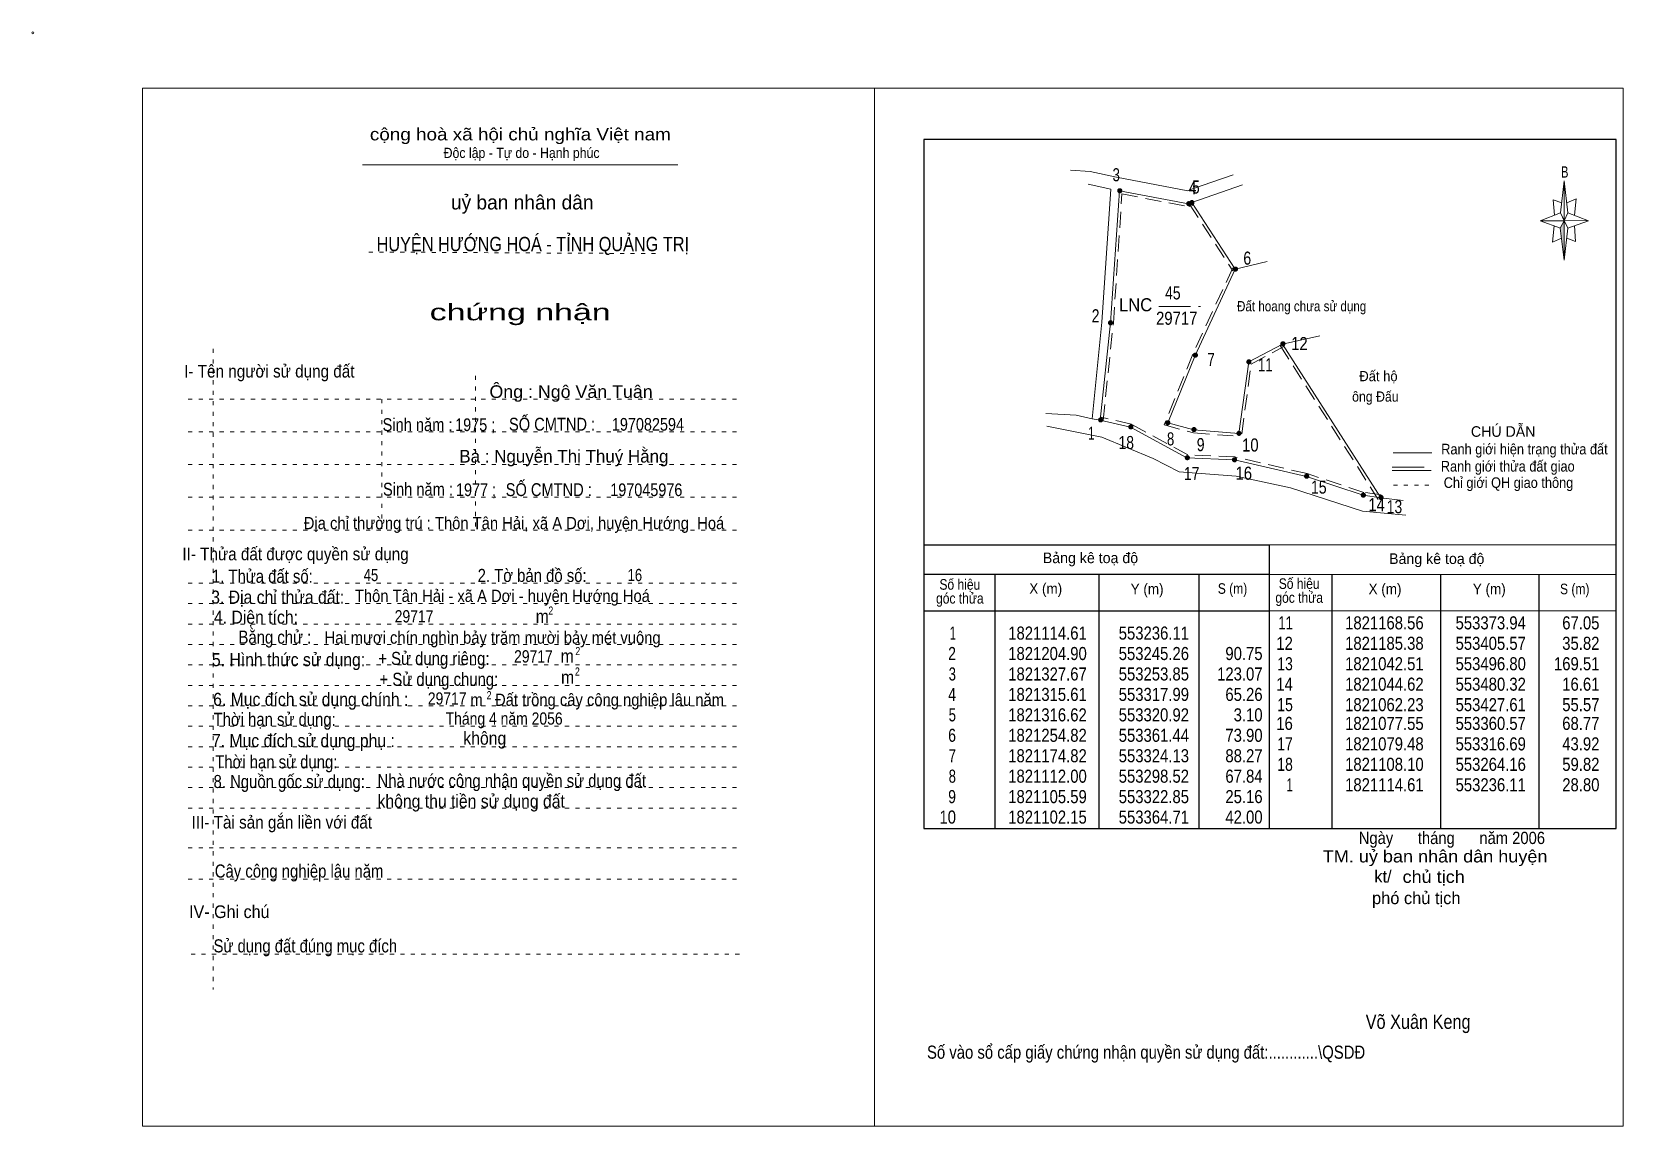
# Model space of a CAD drawing. Header units: centimetres. Extents: x -1.6 to 37.4, y -1.3 to 25.5.
import ezdxf
from ezdxf.enums import TextEntityAlignment as Align

# ---------------------------------------------------------------- set-up
doc = ezdxf.new("R2010")
doc.units = ezdxf.units.CM
doc.header["$LTSCALE"] = 0.13
for name, pattern in [('DOTTED', [1.5, 0.3, -1.2]), ('LONG_DASHED', [7.5, 6, -1.5]), ('MEDIUM_DASHED', [4.5, 3, -1.5])]:
    doc.linetypes.add(name, pattern=pattern)
for name, color, linetype, lineweight in [('1', 7, 'DOTTED', 13), ('10', 7, 'Continuous', 13), ('2', 7, 'Continuous', 25), ('3', 7, 'Continuous', 13), ('30', 7, 'Continuous', 13), ('32', 7, 'LONG_DASHED', 13), ('33', 7, 'LONG_DASHED', 13), ('35', 7, 'Continuous', 13)]:
    doc.layers.add(name, color=color, linetype=linetype, lineweight=lineweight)

msp = doc.modelspace()

# ---------------------------------------------------------------- hatches: boundary and pattern name
at = {"layer": '30'}
msp.add_hatch(color=256, dxfattribs=at).paths.add_polyline_path([(35.91, 20.87), (35.91, 19.91), (35.81, 20.69)])
at = {"layer": '32'}
for points in [[(25.0864, 21.6088, 1), (24.9864, 21.6088, 1)], [(26.7738, 21.2915, 1), (26.6738, 21.2915, 1)], [(26.8509, 21.318, 1), (26.7509, 21.318, 1)], [(27.9169, 19.6922, 1), (27.8169, 19.6922, 1)], [(24.8604, 18.3788, 1), (24.7604, 18.3788, 1)], [(29.0779, 17.8653, 1), (28.9779, 17.8653, 1)], [(26.9354, 17.5874, 1), (26.8354, 17.5874, 1)], [(28.2458, 17.4227, 1), (28.1458, 17.4227, 1)], [(24.6196, 16.0034, 1), (24.5196, 16.0034, 1)], [(26.2616, 15.9347, 1), (26.1616, 15.9347, 1)], [(25.3576, 15.8321, 1), (25.2576, 15.8321, 1)], [(26.9017, 15.7661, 1), (26.8017, 15.7661, 1)], [(28.003, 15.6756, 1), (27.903, 15.6756, 1)], [(26.7396, 15.0792, 1), (26.6396, 15.0792, 1)], [(27.894, 15.0284, 1), (27.794, 15.0284, 1)], [(29.6578, 14.6253, 1), (29.5578, 14.6253, 1)], [(31.0445, 14.162, 1), (30.9445, 14.162, 1)], [(31.4781, 14.1065, 1), (31.3781, 14.1065, 1)]]:
    msp.add_hatch(color=256, dxfattribs=at).paths.add_polyline_path(points)

# ---------------------------------------------------------------- linework, layer by layer
at = {"layer": '1', "linetype": 'Continuous'}
msp.add_line((6.51, 22.24), (14.23, 22.24), dxfattribs=at)
at = {"layer": '1'}
for p, q in [((6.67, 20.11), (13.82, 20.07)), ((2.86, 17.74), (2.86, 2.07)), ((9.28, 17.08), (9.28, 13.31)), ((2.25, 16.51), (15.75, 16.51)), ((6.99, 16.51), (6.99, 13.31)), ((2.25, 15.71), (15.75, 15.71)), ((2.25, 14.91), (15.75, 14.91)), ((2.25, 14.11), (15.75, 14.11)), ((2.25, 13.31), (15.75, 13.31)), ((2.25, 12.01), (15.75, 12.01)), ((2.25, 11.51), (15.75, 11.51)), ((2.25, 11.01), (15.75, 11.01)), ((2.25, 10.51), (15.75, 10.51)), ((2.25, 10.01), (15.75, 10.01)), ((2.25, 9.51), (15.75, 9.51)), ((2.25, 9.01), (15.75, 9.01)), ((2.25, 8.51), (15.75, 8.51)), ((2.25, 8.01), (15.75, 8.01)), ((2.25, 7.51), (15.75, 7.51)), ((2.25, 7.01), (15.75, 7.01)), ((2.25, 6.51), (15.75, 6.51)), ((2.25, 5.54), (15.75, 5.54)), ((2.25, 4.77), (15.75, 4.77)), ((2.32, 2.94), (15.82, 2.94))]:
    msp.add_line(p, q, dxfattribs=at)
at = {"layer": '10'}
for p, q in [((28.04, 21.75), (26.8, 21.32)), ((28.64, 19.88), (27.86, 19.69)), ((29.02, 17.86), (29.93, 18.06)), ((24.36, 16.03), (24.56, 16)), ((31.42, 14.1), (31.97, 14.03))]:
    msp.add_line(p, q, dxfattribs=at)
at = {"layer": '10', "linetype": 'MEDIUM_DASHED'}
for p, q in [((26.74, 21.28), (27.8, 19.65)), ((28.96, 17.82), (31.36, 14.06)), ((25.32, 15.9), (24.58, 16.07))]:
    msp.add_line(p, q, dxfattribs=at)
at = {"layer": '10', "lineweight": 25}
for p, q in [((28.7, 12.95), (37.18, 12.96)), ((28.7, 12.23), (37.18, 12.22)), ((30.22, 12.23), (30.22, 6.01)), ((32.88, 12.23), (32.88, 6.01)), ((35.29, 12.23), (35.29, 6.01)), ((28.7, 11.33), (37.18, 11.34))]:
    msp.add_line(p, q, dxfattribs=at)
at = {"layer": '10'}
for points in [[(23.83, 22.11), (24.31, 22.08), (24.96, 21.94), (26.7, 21.61), (26.79, 21.65), (27.81, 22)], [(24.36, 16.03), (24.6, 18.39), (24.82, 21.65), (24.26, 21.77)], [(24.56, 16), (24.81, 18.38), (25.03, 21.61), (26.72, 21.29), (26.8, 21.32), (27.86, 19.69)], [(27.86, 19.69), (26.88, 17.58), (26.21, 15.93), (26.85, 15.76), (27.95, 15.67)], [(27.95, 15.67), (28.19, 17.42), (29.02, 17.86), (31.42, 14.1)], [(23.23, 16.16), (23.97, 16.12), (24.36, 16.03)], [(31.42, 14.1), (30.99, 14.16), (29.6, 14.62), (27.84, 15.03), (26.68, 15.08), (25.3, 15.83), (24.56, 16)], [(23.25, 15.85), (24.6, 15.58), (25.85, 15.06), (26.49, 14.73), (27.88, 14.63), (29.21, 14.34), (30.97, 13.77), (32.03, 13.67)]]:
    msp.add_lwpolyline(points, dxfattribs=at)
at = {"layer": '10', "linetype": 'MEDIUM_DASHED'}
for points in [[(24.63, 15.99), (24.88, 18.37), (25.09, 21.53), (26.73, 21.22), (26.82, 21.25)], [(27.8, 19.72), (26.82, 17.61), (26.12, 15.88), (26.84, 15.69), (27.94, 15.6)], [(28.02, 15.66), (28.25, 17.37), (29.05, 17.8)], [(31.43, 14.17), (31.01, 14.23), (29.62, 14.69), (27.85, 15.1), (26.7, 15.15), (25.33, 15.89)]]:
    msp.add_lwpolyline(points, dxfattribs=at)
at = {"layer": '10'}
msp.add_circle((-1.55, 25.47), 0.025, dxfattribs=at)
at = {"layer": '2'}
for p, q in [((20.25, 12.95), (28.7, 12.95)), ((28.7, 6.01), (28.7, 12.95)), ((20.25, 12.23), (28.7, 12.23)), ((21.99, 6.01), (21.99, 12.23)), ((24.53, 10.89), (24.53, 12.23)), ((26.97, 12.23), (26.97, 6.01)), ((20.25, 11.33), (28.7, 11.33)), ((24.53, 10.39), (24.53, 10.89)), ((24.53, 6.01), (24.53, 10.39))]:
    msp.add_line(p, q, dxfattribs=at)
msp.add_lwpolyline([(37.18, 22.86), (20.24, 22.86), (20.24, 6.01), (37.18, 6.01)], close=True, dxfattribs=at)
at = {"layer": '3'}
msp.add_line((19.04, 24.12), (19.04, -1.27), dxfattribs=at)
for points in [[(19.04, 24.12), (1.13, 24.12), (1.13, -1.27), (19.04, -1.27)], [(19.04, -1.27), (37.35, -1.27), (37.35, 24.12), (19.04, 24.12)]]:
    msp.add_lwpolyline(points, dxfattribs=at)
at = {"layer": '30'}
for p, q in [((35.82, 21.07), (35.91, 21.85)), ((36, 21.07), (36.5, 20.87)), ((35.82, 20.69), (35.32, 20.87)), ((36, 20.69), (35.91, 19.91)), ((36.16, 20.75), (36.18, 20.37)), ((36.18, 20.37), (35.97, 20.45))]:
    msp.add_line(p, q, dxfattribs=at)
for points in [[(35.91, 21.85), (36, 21.07), (35.91, 20.87)], [(35.91, 20.87), (35.32, 20.87), (35.82, 21.07), (36, 20.69), (36.5, 20.87), (35.91, 20.89)], [(35.91, 20.87), (35.91, 19.91), (35.81, 20.69)]]:
    msp.add_lwpolyline(points, close=True, dxfattribs=at)
for points in [[(35.97, 21.31), (36.2, 21.41), (36.16, 21.01)], [(35.91, 20.87), (35.82, 21.07), (35.32, 20.87)], [(35.85, 21.31), (35.64, 21.39), (35.67, 21.01)], [(35.66, 20.75), (35.62, 20.35), (35.84, 20.45)], [(35.91, 20.87), (36, 20.69), (36.5, 20.87)]]:
    msp.add_lwpolyline(points, dxfattribs=at)
at = {"layer": '32'}
for centre in [(25.0364, 21.6088), (26.7238, 21.2915), (26.8009, 21.318), (27.8669, 19.6922), (24.8104, 18.3788), (29.0279, 17.8653), (26.8854, 17.5874), (28.1958, 17.4227), (24.5696, 16.0034), (26.2116, 15.9347), (25.3076, 15.8321), (26.8517, 15.7661), (27.953, 15.6756), (26.6896, 15.0792), (27.844, 15.0284), (29.6078, 14.6253), (30.9945, 14.162), (31.4281, 14.1065)]:
    msp.add_circle(centre, 0.05, dxfattribs=at)
at = {"layer": '33'}
msp.add_line((25.99, 18.78), (27.01, 18.78), dxfattribs=at)
at = {"layer": '35'}
for p, q in [((31.72, 15.2), (32.67, 15.2)), ((31.7, 14.77), (32.65, 14.77))]:
    msp.add_line(p, q, dxfattribs=at)
at = {"layer": '35', "linetype": 'LONG_DASHED'}
msp.add_line((31.7, 14.85), (32.65, 14.85), dxfattribs=at)
at = {"layer": '35', "linetype": 'DOTTED'}
msp.add_line((31.73, 14.41), (32.72, 14.41), dxfattribs=at)

# ---------------------------------------------------------------- texts
at = {"layer": '1'}
for s, height, width, p in [('cộng hoà xã hội chủ nghĩa Việt nam', 0.3, 1.15, (10.375, 22.84)), ('Độc lập - Tự do - Hạnh phúc', 0.25, 0.9, (10.405, 22.41)), ('chứng nhận', 0.4, 1.55, (10.37, 18.44)), ('I- Tên người sử dụng đất', 0.31, 0.9, (4.235, 17.04)), ('II- Thửa đất được quyền sử dụng', 0.31, 0.9, (4.875, 12.57)), ('III- Tài sản gắn liền với đất', 0.31, 0.9, (4.54, 6.01)), ('IV- Ghi chú', 0.31, 0.95, (3.255, 3.82))]:
    msp.add_text(s, height=height, dxfattribs=dict(at, width=width)).set_placement(p, align=Align.CENTER)
msp.add_text('uỷ ban nhân dân', height=0.35, dxfattribs=at).set_placement((10.42, 21.15), align=Align.CENTER)
at = {"layer": '10'}
for s, height, width, p in [('Đất hoang chưa sử dụng ', 0.25, 0.85, (29.525, 18.66)), ('Ông : Ngô Văn Tuân', 0.31, 1.05, (11.615, 16.54)), ('Sinh năm :', 0.3149, 0.85, (7.86, 15.73)), ('1975 ;', 0.31, 0.85, (9.27, 15.73)), ('SỐ CMTND :', 0.3149, 0.85, (11.15, 15.74)), ('197082594', 0.31, 0.85, (13.495, 15.74)), ('Sinh năm :', 0.3149, 0.85, (7.87, 14.15)), ('1977 ;', 0.31, 0.85, (9.29, 14.14)), ('SỐ CMTND :', 0.3149, 0.85, (11.07, 14.14)), ('197045976', 0.31, 0.85, (13.455, 14.14)), ('Địa chỉ thường trú : Thôn Tân Hải, xã A Dơi, huyện Hướng  Hoá ', 0.3, 0.9, (10.27, 13.33)), ('45', 0.3, 0.8, (6.72, 12.06)), ('16', 0.3, 0.8, (13.175, 12.06)), ('Thôn Tân Hải - xã A Dơi - huyện Hướng Hoá ', 0.3, 0.9, (9.985, 11.55)), ('29717', 0.3, 0.85, (7.775, 11.05)), ('Hai mươi chín nghìn bảy trăm mười bảy mét vuông ', 0.3, 0.9, (9.745, 10.53)), ('29717', 0.3, 0.85, (10.695, 10.07)), ('29717', 0.3, 0.85, (8.585, 9.04)), ('m   Đất trồng cây công nghiệp lâu năm ', 0.3, 0.9, (12.305, 9.01)), ('Tháng 4 năm 2056 ', 0.3, 0.85, (10.025, 8.55)), ('Ngày      tháng      năm 2006', 0.3, 0.9, (33.16, 5.63)), ('TM. uỷ ban nhân dân huyện', 0.3, 1.1, (32.75, 5.18)), ('chủ tịch', 0.3, 1.1, (32.715, 4.68)), ('Võ Xuân Keng ', 0.35, 0.85, (32.39, 1.11))]:
    msp.add_text(s, height=height, dxfattribs=dict(at, width=width)).set_placement(p, align=Align.CENTER)
for s, width, p in [('  Đất hộ', 0.95, (30.72, 16.95)), ('ông Đấu', 0.9, (30.72, 16.45))]:
    msp.add_text(s, height=0.25, dxfattribs=dict(at, width=width)).set_placement(p)
for s, height, p in [('Bà : Nguyễn Thị Thuý Hằng', 0.31, (11.44, 14.96)), ('kt/ ', 0.3, (31.53, 4.69)), ('phó chủ tịch ', 0.3, (32.345, 4.16))]:
    msp.add_text(s, height=height, dxfattribs=at).set_placement(p, align=Align.CENTER)
at = {"layer": '2'}
for s, height, width, p in [('HUYỆN HƯỚNG HOÁ - TỈNH QUẢNG TRỊ', 0.35, 0.85, (10.68, 20.13)), ('Số hiệu', 0.2591, 0.85, (21.125, 11.85)), ('Số hiệu', 0.2591, 0.85, (29.425, 11.87)), ('3. Địa chỉ thửa đất:', 0.32, 0.9, (4.44, 11.51)), ('góc thửa', 0.2591, 0.85, (21.125, 11.51)), ('X (m)', 0.2591, 0.95, (23.225, 11.75)), ('Y (m)', 0.2591, 0.95, (25.705, 11.74)), ('S (m)', 0.2591, 0.85, (27.795, 11.75)), ('góc thửa', 0.2591, 0.85, (29.425, 11.53)), ('X (m)', 0.2591, 0.95, (31.525, 11.74)), ('Y (m)', 0.2591, 0.95, (34.075, 11.74)), ('S (m)', 0.2591, 0.85, (36.165, 11.74)), ('Số vào sổ cấp giấy chứng nhận quyền sử dụng đất:............\\QSDĐ', 0.32, 0.85, (25.68, 0.38))]:
    msp.add_text(s, height=height, dxfattribs=dict(at, width=width)).set_placement(p, align=Align.CENTER)
for p in [(24.32, 12.5), (32.79, 12.48)]:
    msp.add_text('Bảng kê toạ độ', height=0.2591, dxfattribs=at).set_placement(p, align=Align.CENTER)
for s, height, width, p in [('1. Thửa đất số:', 0.32, 0.85, (2.83, 12.02)), ('2. Tờ bản đồ số:', 0.32, 0.85, (9.33, 12.04)), ('4. Diện tích:', 0.32, 0.9, (2.88, 11.02)), ('m', 0.32, 0.9, (10.75, 11.04)), ('2', 0.2, 0.8, (11.06, 11.24)), ('Bằng chử :', 0.32, 0.85, (3.48, 10.53)), ('5. Hình thức sử dụng:', 0.32, 0.9, (2.83, 9.98)), ('+ Sử dụng riêng:', 0.32, 0.85, (6.9, 10.01)), ('m', 0.32, 0.9, (11.36, 10.07)), ('2', 0.2, 0.8, (11.72, 10.25)), ('+ Sử dụng chung:', 0.32, 0.85, (6.93, 9.5)), ('m', 0.32, 0.9, (11.37, 9.55)), ('2', 0.2, 0.8, (11.71, 9.75)), ('6. Mục đích sử dụng chính : ', 0.32, 0.9, (2.86, 9.01)), ('2', 0.2, 0.8, (9.55, 9.17)), ('Thời hạn sử dụng: ', 0.32, 0.85, (2.87, 8.52)), ('7. Mục đích sử dụng phụ : ', 0.32, 0.9, (2.83, 8)), ('không', 0.32, 0.9, (8.98, 8.06)), ('Thời hạn sử dụng: ', 0.32, 0.85, (2.91, 7.48)), ('8. Nguồn gốc sử dụng: ', 0.32, 0.85, (2.87, 7)), ('Nhà nước công nhận quyền sử dụng đất  ', 0.32, 0.85, (6.88, 7.02)), ('không thu tiền sử dụng đất', 0.32, 0.9, (6.88, 6.52)), ('Cây công nghiệp lâu năm', 0.32, 0.85, (2.9, 4.81)), ('Sử dụng đất đúng mục đích', 0.32, 0.85, (2.87, 2.98))]:
    msp.add_text(s, height=height, dxfattribs=dict(at, width=width)).set_placement(p)
at = {"layer": '30', "width": 0.75}
msp.add_text('B', height=0.2756, dxfattribs=at).set_placement((35.92, 21.93), align=Align.CENTER)
at = {"layer": '30'}
for s, width, p in [('1', 0.65, (21.03, 10.63)), ('1821114.61', 0.85, (24.23, 10.63)), ('553236.11', 0.85, (26.73, 10.63)), ('553236.11', 0.85, (26.73, 10.63)), ('11', 0.75, (29.27, 10.88)), ('1821168.56', 0.85, (32.47, 10.88)), ('553373.94', 0.85, (34.97, 10.88)), ('67.05', 0.85, (36.77, 10.88)), ('12', 0.85, (29.27, 10.38)), ('1821185.38', 0.85, (32.47, 10.38)), ('553405.57', 0.85, (34.97, 10.38)), ('35.82', 0.85, (36.77, 10.38)), ('2', 0.8, (21.03, 10.13)), ('1821204.90', 0.85, (24.23, 10.13)), ('553245.26', 0.85, (26.73, 10.13)), ('90.75', 0.85, (28.53, 10.13)), ('13', 0.8, (29.27, 9.88)), ('1821042.51', 0.85, (32.47, 9.88)), ('553496.80', 0.85, (34.97, 9.88)), ('169.51', 0.85, (36.77, 9.88)), ('3', 0.75, (21.03, 9.63)), ('1821327.67', 0.85, (24.23, 9.63)), ('553253.85', 0.85, (26.73, 9.63)), ('123.07', 0.85, (28.53, 9.63)), ('4', 0.8, (21.03, 9.13)), ('1821315.61', 0.85, (24.23, 9.13)), ('553317.99', 0.85, (26.73, 9.13)), ('65.26', 0.85, (28.53, 9.13)), ('14', 0.85, (29.27, 9.38)), ('1821044.62', 0.85, (32.47, 9.38)), ('553480.32', 0.85, (34.97, 9.38)), ('16.61', 0.85, (36.77, 9.38)), ('1821316.62', 0.85, (24.23, 8.63)), ('553320.92', 0.85, (26.73, 8.63)), ('3.10', 0.85, (28.53, 8.63)), ('15', 0.8, (29.27, 8.88)), ('1821062.23', 0.85, (32.47, 8.88)), ('553427.61', 0.85, (34.97, 8.88)), ('55.57', 0.85, (36.77, 8.88)), ('5', 0.75, (21.03, 8.63)), ('16', 0.85, (29.27, 8.42)), ('1821077.55', 0.85, (32.47, 8.42)), ('553360.57', 0.85, (34.97, 8.42)), ('68.77', 0.85, (36.77, 8.42)), ('6', 0.8, (21.03, 8.13)), ('1821254.82', 0.85, (24.23, 8.13)), ('553361.44', 0.85, (26.73, 8.13)), ('73.90', 0.85, (28.53, 8.13)), ('17', 0.8, (29.27, 7.92)), ('1821079.48', 0.85, (32.47, 7.92)), ('553316.69', 0.85, (34.97, 7.92)), ('43.92', 0.85, (36.77, 7.92)), ('7', 0.75, (21.03, 7.63)), ('1821174.82', 0.85, (24.23, 7.63)), ('553324.13', 0.85, (26.73, 7.63)), ('88.27', 0.85, (28.53, 7.63)), ('8', 0.75, (21.03, 7.13)), ('1821112.00', 0.85, (24.23, 7.13)), ('553298.52', 0.85, (26.73, 7.13)), ('67.84', 0.85, (28.53, 7.13)), ('18', 0.8, (29.27, 7.42)), ('1821108.10', 0.85, (32.47, 7.42)), ('553264.16', 0.85, (34.97, 7.42)), ('59.82', 0.85, (36.77, 7.42)), ('1', 0.65, (29.27, 6.92)), ('1821114.61', 0.85, (32.47, 6.92)), ('553236.11', 0.85, (34.97, 6.92)), ('28.80', 0.85, (36.77, 6.92)), ('9', 0.8, (21.03, 6.63)), ('1821105.59', 0.85, (24.23, 6.63)), ('553322.85', 0.85, (26.73, 6.63)), ('25.16', 0.85, (28.53, 6.63)), ('10', 0.85, (21.03, 6.13)), ('1821102.15', 0.85, (24.23, 6.13)), ('553364.71', 0.85, (26.73, 6.13)), ('42.00', 0.85, (28.53, 6.13))]:
    msp.add_text(s, height=0.32, dxfattribs=dict(at, width=width)).set_placement(p, align=Align.RIGHT)
at = {"layer": '32'}
for s, width, p in [('3', 0.75, (24.95, 21.84)), ('4', 0.8, (26.815, 21.52)), ('5', 0.75, (26.9, 21.54)), ('6', 0.8, (28.155, 19.8)), ('2', 0.8, (24.445, 18.39)), ('12', 0.85, (29.43, 17.71)), ('7', 0.75, (27.27, 17.32)), ('11', 0.75, (28.595, 17.19)), ('1', 0.65, (24.34, 15.52)), ('18', 0.8, (25.195, 15.29)), ('8', 0.75, (26.28, 15.38)), ('9', 0.8, (27.015, 15.24)), ('10', 0.85, (28.23, 15.23)), ('17', 0.8, (26.795, 14.53)), ('16', 0.85, (28.07, 14.54)), ('15', 0.8, (29.905, 14.2)), ('14', 0.85, (31.32, 13.77)), ('13', 0.8, (31.755, 13.72))]:
    msp.add_text(s, height=0.32, dxfattribs=dict(at, width=width)).set_placement(p, align=Align.CENTER)
at = {"layer": '33'}
for s, width, p in [('45', 0.8, (26.335, 18.95)), ('29717', 0.85, (26.43, 18.33))]:
    msp.add_text(s, height=0.32, dxfattribs=dict(at, width=width)).set_placement(p, align=Align.CENTER)
at = {"layer": '33', "width": 0.95}
msp.add_text('LNC', height=0.32, dxfattribs=at).set_placement((25.83, 18.66), align=Align.RIGHT)
at = {"layer": '35'}
msp.add_text('CHÚ DẪN', height=0.2591, dxfattribs=at).set_placement((34.415, 15.59), align=Align.CENTER)
at = {"layer": '35', "width": 0.9}
for s, p in [('Ranh giới hiện trạng thửa đất', (34.935, 15.16)), ('Ranh giới thửa đất giao ', (34.57, 14.74)), ('Chỉ giới QH giao thông', (34.545, 14.34))]:
    msp.add_text(s, height=0.2591, dxfattribs=at).set_placement(p, align=Align.CENTER)

doc.saveas('drawing.dxf')
